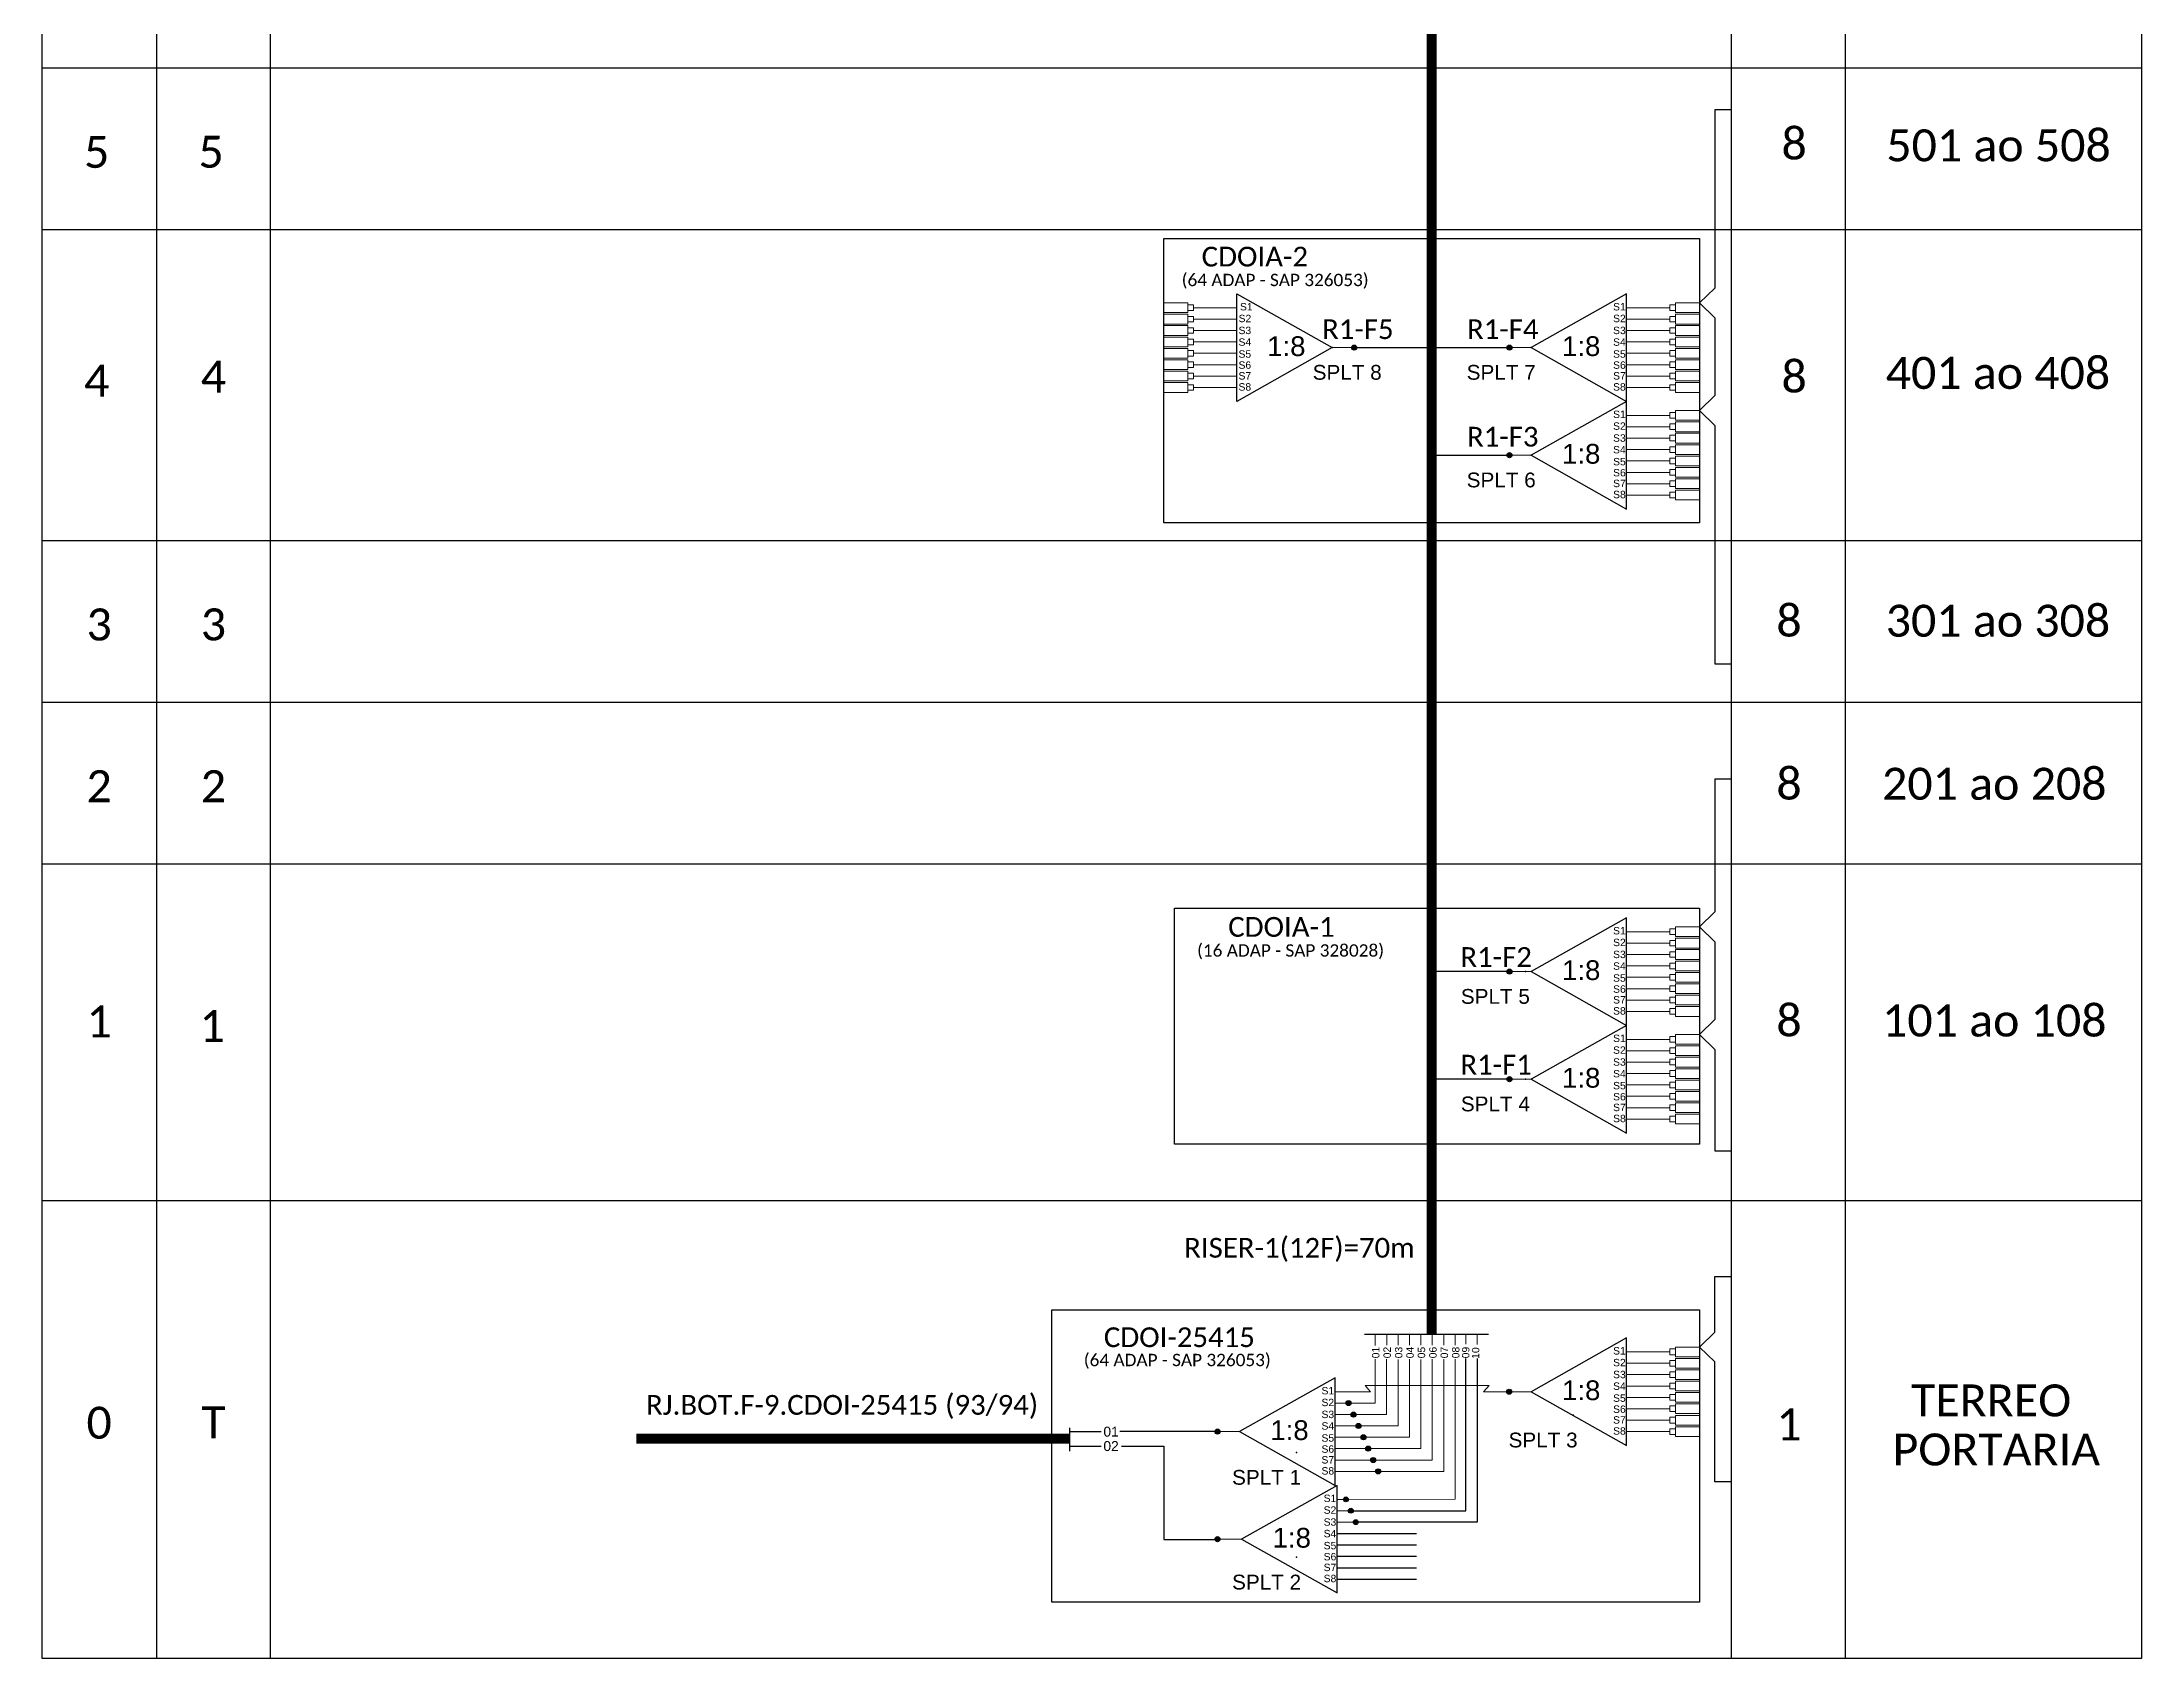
# Model space of a CAD drawing. Extents: x -4 to 1788, y 1 to 595.
# Drawn here: x 455.9 to 668.5, y 253 to 416.7 of the extents above; entities that cross this region are included whole.
import ezdxf
from ezdxf.enums import TextEntityAlignment as Align

# ---------------------------------------------------------------- set-up
doc = ezdxf.new("R2010")
doc.units = 0
doc.styles.add('ARIAL', font='arial.ttf')
doc.styles.add('WMF-Calibri0', font='calibri.ttf')
doc.linetypes.add('RESERVA', pattern='A,0.5,-0.15,["RESERVA",Standard,S=0.18,R=0,X=0,Y=-0.1],-1.3', length=1.95)

# ---------------------------------------------------------------- blocks, each defined once
blk = doc.blocks.new('SPLT_1-8_SC-APC')
at = {"color": 1}
blk.add_lwpolyline([(-7.37, -2.1), (-17.04, -7.55), (-7.37, -13), (-7.37, -2.1)], dxfattribs=at)
at = {"color": 3, "lineweight": 0}
for points in [[(-2.99, -3.51), (-7.37, -3.51)], [(-2.41, -3.02), (-2.41, -4)], [(-2.41, -3.02), (0, -3.02)], [(-2.41, -4), (0, -4)], [(-2.41, -4.17), (-2.41, -5.16)], [(-2.41, -4.17), (0, -4.17)], [(-7.37, -4.66), (-2.99, -4.66)], [(-7.37, -5.82), (-2.99, -5.82)], [(-2.41, -5.16), (0, -5.16)], [(-2.41, -5.32), (-2.41, -6.31)], [(-2.41, -5.32), (0, -5.32)], [(-2.41, -6.31), (0, -6.31)], [(-7.37, -6.97), (-2.99, -6.97)], [(-7.37, -8.12), (-2.99, -8.12)], [(-2.41, -6.48), (-2.41, -7.46)], [(-2.41, -6.48), (0, -6.48)], [(-2.41, -7.46), (0, -7.46)], [(-2.41, -7.63), (-2.41, -8.62)], [(-2.41, -7.63), (0, -7.63)], [(-7.37, -9.28), (-2.99, -9.28)], [(-7.37, -10.43), (-2.99, -10.43)], [(-2.41, -8.62), (0, -8.62)], [(-2.41, -8.78), (-2.41, -9.77)], [(-2.41, -8.78), (0, -8.78)], [(-2.41, -9.77), (0, -9.77)], [(-2.41, -9.94), (-2.41, -10.92)], [(-2.41, -9.94), (0, -9.94)], [(-7.37, -11.58), (-2.99, -11.58)], [(-2.41, -10.92), (0, -10.92)], [(-2.41, -11.09), (-2.41, -12.08)], [(-2.41, -11.09), (0, -11.09)], [(-2.41, -12.08), (0, -12.08)]]:
    blk.add_lwpolyline(points, dxfattribs=at)
for points in [[(-2.99, -3.22), (-2.41, -3.22), (-2.41, -3.8), (-2.99, -3.8)], [(-2.99, -4.38), (-2.41, -4.38), (-2.41, -4.95), (-2.99, -4.95)], [(-2.99, -5.53), (-2.41, -5.53), (-2.41, -6.1), (-2.99, -6.1)], [(-2.99, -6.68), (-2.41, -6.68), (-2.41, -7.26), (-2.99, -7.26)], [(-2.99, -7.84), (-2.41, -7.84), (-2.41, -8.41), (-2.99, -8.41)], [(-2.99, -8.99), (-2.41, -8.99), (-2.41, -9.56), (-2.99, -9.56)], [(-2.99, -10.14), (-2.41, -10.14), (-2.41, -10.72), (-2.99, -10.72)], [(-2.99, -11.3), (-2.41, -11.3), (-2.41, -11.87), (-2.99, -11.87)]]:
    blk.add_lwpolyline(points, close=True, dxfattribs=at)
at = {"color": 1, "lineweight": 0}
blk.add_lwpolyline([(-17.04, -7.55), (-19.26, -7.55)], dxfattribs=at)
at = {"color": 1, "style": 'ARIAL'}
for s, height, p in [('S1', 0.75, (-8.74, -3.78)), ('S2', 0.75, (-8.74, -4.97)), ('1:8', 2, (-13.91, -8.4)), ('S3', 0.75, (-8.74, -6.18)), ('S4', 0.75, (-8.74, -7.36)), ('S5', 0.75, (-8.74, -8.57)), ('S6', 0.75, (-8.74, -9.69)), ('S7', 0.75, (-8.74, -10.78)), ('S8', 0.75, (-8.74, -11.9))]:
    blk.add_text(s, height=height, dxfattribs=at).set_placement(p)
blk = doc.blocks.new('SPLITTER_')
blk.add_point((0, 0))
at = {"style": 'ARIAL', "flags": 4}
blk.add_attdef('SPLT', (0, -3.26), '', height=1.5, dxfattribs=at)
blk = doc.blocks.new('SPLT_1-8_SC-APC_ESQ')
at = {"color": 1}
blk.add_lwpolyline([(7.37, -2.1), (17.04, -7.55), (7.37, -13), (7.37, -2.1)], dxfattribs=at)
at = {"color": 3, "lineweight": 0}
for points in [[(2.41, -3.02), (0, -3.02)], [(2.41, -4), (0, -4)], [(2.41, -4.17), (0, -4.17)], [(2.41, -3.02), (2.41, -4)], [(2.41, -4.17), (2.41, -5.16)], [(2.99, -3.51), (7.37, -3.51)], [(2.41, -5.16), (0, -5.16)], [(2.41, -5.32), (0, -5.32)], [(2.41, -6.31), (0, -6.31)], [(2.41, -5.32), (2.41, -6.31)], [(7.37, -4.66), (2.99, -4.66)], [(7.37, -5.82), (2.99, -5.82)], [(2.41, -6.48), (0, -6.48)], [(2.41, -7.46), (0, -7.46)], [(2.41, -7.63), (0, -7.63)], [(2.41, -6.48), (2.41, -7.46)], [(2.41, -7.63), (2.41, -8.62)], [(7.37, -6.97), (2.99, -6.97)], [(7.37, -8.12), (2.99, -8.12)], [(2.41, -8.62), (0, -8.62)], [(2.41, -8.78), (0, -8.78)], [(2.41, -9.77), (0, -9.77)], [(2.41, -9.94), (0, -9.94)], [(2.41, -8.78), (2.41, -9.77)], [(2.41, -9.94), (2.41, -10.92)], [(7.37, -9.28), (2.99, -9.28)], [(7.37, -10.43), (2.99, -10.43)], [(2.41, -10.92), (0, -10.92)], [(2.41, -11.09), (0, -11.09)], [(2.41, -12.08), (0, -12.08)], [(2.41, -11.09), (2.41, -12.08)], [(7.37, -11.58), (2.99, -11.58)]]:
    blk.add_lwpolyline(points, dxfattribs=at)
for points in [[(2.99, -3.22), (2.41, -3.22), (2.41, -3.8), (2.99, -3.8)], [(2.99, -4.38), (2.41, -4.38), (2.41, -4.95), (2.99, -4.95)], [(2.99, -5.53), (2.41, -5.53), (2.41, -6.1), (2.99, -6.1)], [(2.99, -6.68), (2.41, -6.68), (2.41, -7.26), (2.99, -7.26)], [(2.99, -7.84), (2.41, -7.84), (2.41, -8.41), (2.99, -8.41)], [(2.99, -8.99), (2.41, -8.99), (2.41, -9.56), (2.99, -9.56)], [(2.99, -10.14), (2.41, -10.14), (2.41, -10.72), (2.99, -10.72)], [(2.99, -11.3), (2.41, -11.3), (2.41, -11.87), (2.99, -11.87)]]:
    blk.add_lwpolyline(points, close=True, dxfattribs=at)
at = {"color": 1, "lineweight": 0}
blk.add_lwpolyline([(17.04, -7.55), (19.26, -7.55)], dxfattribs=at)
at = {"color": 1, "style": 'ARIAL'}
for s, height, p in [('S2', 0.75, (7.56, -4.97)), ('S1', 0.75, (7.7, -3.78)), ('S3', 0.75, (7.55, -6.18)), ('1:8', 2, (10.45, -8.4)), ('S5', 0.75, (7.55, -8.57)), ('S4', 0.75, (7.55, -7.36)), ('S6', 0.75, (7.55, -9.69)), ('S7', 0.75, (7.55, -10.78)), ('S8', 0.75, (7.55, -11.9))]:
    blk.add_text(s, height=height, dxfattribs=at).set_placement(p)

msp = doc.modelspace()

# ---------------------------------------------------------------- hatches: boundary and pattern name
h = msp.add_hatch(color=3)
h.dxf.hatch_style = 1
edge = h.paths.add_edge_path()
edge.add_arc((588.71, 385.71), 0.256, 0, 360)
h = msp.add_hatch(color=3)
h.dxf.hatch_style = 1
edge = h.paths.add_edge_path()
edge.add_arc((604.42, 385.71), 0.256, 0, 360)
h = msp.add_hatch(color=3)
h.dxf.hatch_style = 1
edge = h.paths.add_edge_path()
edge.add_arc((604.42, 374.82), 0.256, 0, 360)
h = msp.add_hatch(color=3)
h.dxf.hatch_style = 1
edge = h.paths.add_edge_path()
edge.add_arc((604.42, 322.51), 0.256, 0, 360)
h = msp.add_hatch(color=3)
h.dxf.hatch_style = 1
edge = h.paths.add_edge_path()
edge.add_arc((604.42, 311.62), 0.256, 0, 360)
h = msp.add_hatch(color=3)
h.dxf.hatch_style = 1
edge = h.paths.add_edge_path()
edge.add_arc((588.14, 278.81), 0.256, 0, 360)
h = msp.add_hatch(color=3)
h.dxf.hatch_style = 1
edge = h.paths.add_edge_path()
edge.add_arc((604.39, 279.96), 0.256, 0, 360)
h = msp.add_hatch(color=3)
h.dxf.hatch_style = 1
edge = h.paths.add_edge_path()
edge.add_arc((588.64, 277.65), 0.256, 0, 360)
h = msp.add_hatch(color=3)
h.dxf.hatch_style = 1
edge = h.paths.add_edge_path()
edge.add_arc((589.14, 276.5), 0.256, 0, 360)
h = msp.add_hatch(color=3)
h.dxf.hatch_style = 1
edge = h.paths.add_edge_path()
edge.add_arc((574.87, 275.92), 0.256, 0, 360)
h = msp.add_hatch(color=3)
h.dxf.hatch_style = 1
edge = h.paths.add_edge_path()
edge.add_arc((589.64, 275.35), 0.256, 0, 360)
h = msp.add_hatch(color=3)
h.dxf.hatch_style = 1
edge = h.paths.add_edge_path()
edge.add_arc((590.14, 274.2), 0.256, 0, 360)
h = msp.add_hatch(color=3)
h.dxf.hatch_style = 1
edge = h.paths.add_edge_path()
edge.add_arc((590.64, 273.04), 0.256, 0, 360)
h = msp.add_hatch(color=3)
h.dxf.hatch_style = 1
edge = h.paths.add_edge_path()
edge.add_arc((591.14, 271.89), 0.256, 0, 360)
h = msp.add_hatch(color=3)
h.dxf.hatch_style = 1
edge = h.paths.add_edge_path()
edge.add_arc((587.87, 269.06), 0.242, 0, 360)
h = msp.add_hatch(color=3)
h.dxf.hatch_style = 1
edge = h.paths.add_edge_path()
edge.add_arc((588.37, 267.91), 0.242, 0, 360)
h = msp.add_hatch(color=3)
h.dxf.hatch_style = 1
edge = h.paths.add_edge_path()
edge.add_arc((588.87, 266.75), 0.242, 0, 360)
h = msp.add_hatch(color=3)
h.dxf.hatch_style = 1
edge = h.paths.add_edge_path()
edge.add_arc((574.87, 265.03), 0.256, 0, 360)

# ---------------------------------------------------------------- linework, layer by layer
at = {"color": 3}
msp.add_line((574.87, 275.92), (564.99, 275.92), dxfattribs=at)
for points in [[(455.87, 532.65), (455.87, 252.99), (668.46, 252.99), (668.46, 532.65)], [(479.02, 252.99), (479.02, 532.65)], [(626.87, 532.65), (626.87, 252.99)], [(467.45, 528.53), (467.45, 252.99)], [(638.45, 252.99), (638.45, 524.42)], [(455.87, 414.04), (668.46, 414.04)], [(455.87, 397.67), (668.46, 397.67)], [(455.87, 366.17), (668.46, 366.17)], [(455.87, 349.8), (668.46, 349.8)], [(455.87, 333.43), (668.46, 333.43)], [(455.87, 299.34), (668.46, 299.34)]]:
    msp.add_lwpolyline(points)
at = {"color": 5, "const_width": 1}
msp.add_lwpolyline([(596.55, 285.8), (596.55, 514.42)], dxfattribs=at)
at = {"color": 3}
for points in [[(626.88, 409.79), (625.23, 409.79), (625.22, 391.75), (623.66, 390.24), (625.22, 388.73), (625.22, 380.85), (623.66, 379.35), (625.22, 377.84), (625.22, 353.69), (626.87, 353.68)], [(626.88, 342.02), (625.23, 342.02), (625.22, 328.55), (623.66, 327.04), (625.22, 325.53), (625.22, 317.65), (623.66, 316.15), (625.22, 314.64), (625.22, 304.36), (626.87, 304.36)], [(626.88, 270.84), (625.22, 270.84), (625.22, 282.98), (623.66, 284.49), (625.22, 286), (625.22, 291.64), (626.87, 291.64)], [(559.94, 275.92), (563.1, 275.92)]]:
    msp.add_lwpolyline(points, dxfattribs=at)
at = {"color": 1}
for points in [[(569.45, 396.77), (623.68, 396.77), (623.68, 367.95), (569.45, 367.95)], [(570.53, 328.94), (623.66, 328.94), (623.66, 305.05), (570.53, 305.05)], [(558.1, 288.27), (623.66, 288.27), (623.66, 258.66), (558.1, 258.66)]]:
    msp.add_lwpolyline(points, close=True, dxfattribs=at)
at = {"color": 5}
for points in [[(588.71, 385.71), (604.39, 385.71)], [(596.55, 374.82), (604.39, 374.82)], [(604.39, 322.51), (596.55, 322.51)], [(604.39, 311.62), (596.55, 311.62)], [(589.76, 285.8), (602.32, 285.8)], [(588.37, 267.91), (600.01, 267.91), (600.01, 283.31)], [(601.16, 283.31), (601.16, 266.75), (588.87, 266.75)]]:
    msp.add_lwpolyline(points, dxfattribs=at)
at = {"color": 5, "lineweight": 0}
for points in [[(590.84, 285.8), (590.84, 284.64)], [(592, 285.8), (592, 284.67)], [(593.15, 285.8), (593.15, 284.67)], [(594.31, 285.8), (594.31, 284.67)], [(595.47, 285.8), (595.47, 284.67)], [(596.62, 285.8), (596.62, 284.67)], [(597.78, 285.8), (597.78, 284.68)], [(598.94, 285.8), (598.94, 284.68)], [(600.01, 285.8), (600.01, 284.77)], [(601.17, 285.8), (601.17, 284.75)], [(587.88, 269.06), (598.94, 269.07), (598.94, 283.25)], [(590.82, 283.25), (590.82, 278.81), (588.38, 278.81)], [(591.98, 283.25), (591.98, 277.65), (588.88, 277.65)], [(593.15, 283.21), (593.15, 276.5), (589.38, 276.5)], [(589.88, 275.35), (594.31, 275.35), (594.31, 283.25)], [(590.38, 274.2), (595.46, 274.2), (595.46, 283.24)], [(590.88, 273.04), (596.62, 273.04), (596.62, 283.25)], [(591.38, 271.89), (597.78, 271.89), (597.78, 283.25)]]:
    msp.add_lwpolyline(points, dxfattribs=at)
at = {"color": 1}
for points in [[(586.77, 281.37), (577.1, 275.92), (586.77, 270.48), (586.77, 281.37)], [(559.94, 273.94), (559.94, 276.3)], [(586.99, 270.47), (577.32, 265.02), (586.99, 259.58), (586.99, 270.47)]]:
    msp.add_lwpolyline(points, dxfattribs=at)
at = {"color": 7, "lineweight": 0}
for points in [[(590.36, 279.96), (586.77, 279.96)], [(586.77, 278.81), (588.14, 278.81)], [(590.36, 279.96), (589.81, 280.59), (590.77, 280.59)], [(601.8, 279.96), (602.36, 280.59), (590.77, 280.59)], [(604.39, 279.96), (604.39, 279.96), (604.39, 279.96), (601.8, 279.96)], [(586.77, 277.65), (588.64, 277.65)], [(586.77, 276.5), (589.14, 276.5)], [(586.77, 275.35), (589.64, 275.35)], [(586.77, 274.2), (590.14, 274.2)], [(586.77, 273.04), (590.64, 273.04)], [(586.77, 271.89), (591.14, 271.89)], [(587.87, 269.06), (586.99, 269.06)], [(586.99, 267.91), (588.37, 267.91)], [(586.99, 266.75), (588.87, 266.75)]]:
    msp.add_lwpolyline(points, dxfattribs=at)
at = {"color": 1, "const_width": 1}
msp.add_lwpolyline([(516.04, 275.21), (559.94, 275.21)], dxfattribs=at)
at = {"color": 2}
for points in [[(559.94, 274.46), (563.1, 274.46)], [(565.17, 274.46), (569.44, 274.46), (569.44, 264.99), (574.92, 264.99)]]:
    msp.add_lwpolyline(points, dxfattribs=at)
at = {"color": 1, "lineweight": 0}
for points in [[(577.1, 275.92), (574.87, 275.92)], [(577.32, 265.02), (575.1, 265.02)]]:
    msp.add_lwpolyline(points, dxfattribs=at)
at = {"color": 8, "linetype": 'RESERVA', "ltscale": 4}
for points in [[(586.99, 265.6), (595.02, 265.6)], [(586.99, 264.45), (595.02, 264.45)], [(586.99, 263.29), (595.02, 263.29)], [(586.99, 262.14), (595.02, 262.14)], [(586.99, 260.99), (595.02, 260.99)]]:
    msp.add_lwpolyline(points, dxfattribs=at)
at = {"color": 3}
for centre, radius in [((588.71, 385.71), 0.256), ((604.42, 385.71), 0.256), ((604.42, 374.82), 0.256), ((604.42, 322.51), 0.256), ((604.42, 311.62), 0.256), ((588.14, 278.81), 0.256), ((604.39, 279.96), 0.256), ((588.64, 277.65), 0.256), ((588.64, 277.65), 0.242), ((589.14, 276.5), 0.256), ((574.87, 275.92), 0.256), ((589.64, 275.35), 0.256), ((589.64, 275.35), 0.242), ((590.14, 274.2), 0.256), ((590.14, 274.2), 0.242), ((590.64, 273.04), 0.256), ((590.64, 273.04), 0.242), ((591.14, 271.89), 0.256), ((591.14, 271.89), 0.242), ((587.87, 269.06), 0.242), ((588.37, 267.91), 0.242), ((588.87, 266.75), 0.242), ((574.87, 265.03), 0.256)]:
    msp.add_circle(centre, radius, dxfattribs=at)

# ---------------------------------------------------------------- block references
msp.add_blockref('SPLT_1-8_SC-APC_ESQ', (569.45, 393.26))
for p in [(623.66, 393.26), (623.66, 382.36), (623.66, 330.06), (623.66, 319.16), (623.66, 287.51)]:
    msp.add_blockref('SPLT_1-8_SC-APC', p, dxfattribs=at)
ref = msp.add_blockref('SPLITTER_', (586.48, 385.72))
ref.add_attrib('SPLT', 'SPLT 8', (584.51, 382.46), dxfattribs={"height": 1.5, "style": 'ARIAL'})
ref = msp.add_blockref('SPLITTER_', (606.63, 385.72), dxfattribs=dict(xscale=-1))
ref.add_attrib('SPLT', 'SPLT 7', (600.1, 382.46), dxfattribs={"height": 1.5, "style": 'ARIAL'})
ref = msp.add_blockref('SPLITTER_', (606.63, 374.83), dxfattribs=dict(xscale=-1))
ref.add_attrib('SPLT', 'SPLT 6', (600.1, 371.56), dxfattribs={"height": 1.5, "style": 'ARIAL'})
ref = msp.add_blockref('SPLITTER_', (606.04, 322.51), dxfattribs=dict(xscale=-1))
ref.add_attrib('SPLT', 'SPLT 5', (599.51, 319.25), dxfattribs={"height": 1.5, "style": 'ARIAL'})
ref = msp.add_blockref('SPLITTER_', (606.04, 311.62), dxfattribs=dict(xscale=-1))
ref.add_attrib('SPLT', 'SPLT 4', (599.51, 308.36), dxfattribs={"height": 1.5, "style": 'ARIAL'})
ref = msp.add_blockref('SPLITTER_', (610.87, 277.58), dxfattribs=dict(xscale=-1))
ref.add_attrib('SPLT', 'SPLT 3', (604.34, 274.32), dxfattribs={"height": 1.5, "style": 'ARIAL'})
ref = msp.add_blockref('SPLITTER_', (582.88, 273.8), dxfattribs=dict(xscale=-1))
ref.add_attrib('SPLT', 'SPLT 1', (576.35, 270.54), dxfattribs={"height": 1.5, "style": 'ARIAL'})
ref = msp.add_blockref('SPLITTER_', (582.88, 263.19), dxfattribs=dict(xscale=-1))
ref.add_attrib('SPLT', 'SPLT 2', (576.35, 259.93), dxfattribs={"height": 1.5, "style": 'ARIAL'})

# ---------------------------------------------------------------- texts
at = {"color": 7, "style": 'WMF-Calibri0'}
for s, p in [('501 ao 508', (642.58, 404.58)), ('401 ao 408', (642.52, 381.53)), ('301 ao 308', (642.52, 356.43)), ('201 ao 208', (642.15, 339.92)), ('101 ao 108', (642.15, 315.94)), ('TERREO', (645.08, 277.46)), ('PORTARIA', (643.21, 272.49))]:
    msp.add_text(s, height=3.24, dxfattribs=at).set_placement(p)
at = {"color": 1}
for s, height, style, p in [('CDOIA-2', 2, 'WMF-Calibri0', (573.27, 393.93)), ('CDOIA-1', 2, 'WMF-Calibri0', (575.96, 326.04)), ('CDOI-25415', 2, 'WMF-Calibri0', (563.37, 284.48)), ('S1', 0.75, 'ARIAL', (585.4, 279.69)), ('S2', 0.75, 'ARIAL', (585.4, 278.5)), ('1:8', 2, 'ARIAL', (580.22, 275.07)), ('S3', 0.75, 'ARIAL', (585.4, 277.29)), ('S4', 0.75, 'ARIAL', (585.4, 276.12)), ('S5', 0.75, 'ARIAL', (585.4, 274.9)), ('S6', 0.75, 'ARIAL', (585.4, 273.78)), ('S7', 0.75, 'ARIAL', (585.4, 272.69)), ('S8', 0.75, 'ARIAL', (585.4, 271.57)), ('S1', 0.75, 'ARIAL', (585.62, 268.79)), ('S2', 0.75, 'ARIAL', (585.62, 267.6)), ('1:8', 2, 'ARIAL', (580.45, 264.17)), ('S3', 0.75, 'ARIAL', (585.62, 266.39)), ('S4', 0.75, 'ARIAL', (585.62, 265.22)), ('S5', 0.75, 'ARIAL', (585.62, 264)), ('S6', 0.75, 'ARIAL', (585.62, 262.88)), ('S7', 0.75, 'ARIAL', (585.62, 261.79)), ('S8', 0.75, 'ARIAL', (585.62, 260.67))]:
    msp.add_text(s, height=height, dxfattribs=dict(at, style=style)).set_placement(p)
at = {"color": 1, "style": 'WMF-Calibri0'}
for s, p in [('(64 ADAP - SAP 326053)', (580.71, 391.94)), ('(16 ADAP - SAP 328028)', (582.27, 324.03)), ('(64 ADAP - SAP 326053)', (570.8, 282.55))]:
    msp.add_text(s, height=1.25, dxfattribs=at).set_placement(p, align=Align.CENTER)
at = {"color": 5, "style": 'WMF-Calibri0'}
for s, p in [('R1-F5', (585.46, 386.58)), ('R1-F4', (600.13, 386.58)), ('R1-F3', (600.13, 375.69)), ('R1-F2', (599.46, 322.99)), ('R1-F1', (599.46, 312.09)), ('RISER-1(12F)=70m', (571.5, 293.54))]:
    msp.add_text(s, height=2, dxfattribs=at).set_placement(p)
at = {"style": 'ARIAL'}
for s, p in [('01', (590.89, 283.93)), ('02', (592.05, 283.93)), ('03', (593.21, 283.93)), ('04', (594.36, 283.93)), ('05', (595.52, 283.93)), ('06', (596.68, 283.93)), ('07', (597.83, 283.93)), ('08', (598.99, 283.93)), ('09', (600, 283.93)), ('10', (601, 283.88))]:
    msp.add_text(s, height=0.75, rotation=90, dxfattribs=at).set_placement(p, align=Align.MIDDLE_CENTER)
at = {"color": 1, "style": 'WMF-Calibri0'}
msp.add_text('RJ.BOT.F-9.CDOI-25415 (93/94)', height=2, dxfattribs=at).set_placement((536.87, 278.63, 3.73), align=Align.MIDDLE_CENTER)
at = {"style": 'ARIAL'}
for s, p in [('01', (564.1, 275.92)), ('02', (564.1, 274.46))]:
    msp.add_text(s, height=1, dxfattribs=at).set_placement(p, align=Align.MIDDLE_CENTER)
at = {"color": 7, "style": 'WMF-Calibri0'}
for tag, flags, p in [('8', 4, (633.25, 406.39)), ('5', 4, (461.41, 405.54)), ('5', 4, (472.99, 405.55)), ('4', 4, (461.41, 382.35)), ('4', 4, (473.23, 382.78)), ('8', 4, (633.25, 382.79)), ('3', 4, (461.66, 357.67)), ('3', 4, (473.23, 357.68)), ('8', 4, (632.73, 358.07)), ('2', 4, (461.66, 341.29)), ('2', 4, (473.23, 341.29)), ('8', 4, (632.73, 341.56)), ('1', 4, (461.66, 317.46)), ('8', 4, (632.73, 317.58)), ('1', 4, (473.1, 317.01)), ('0', 4, (461.66, 276.82)), ('T', 12, (473.23, 276.85)), ('1', 4, (632.73, 276.65))]:
    msp.add_attdef(tag, text='XX', height=3.24, dxfattribs=dict(at, flags=flags)).set_placement(p, align=Align.MIDDLE_CENTER)

doc.saveas('drawing.dxf')
